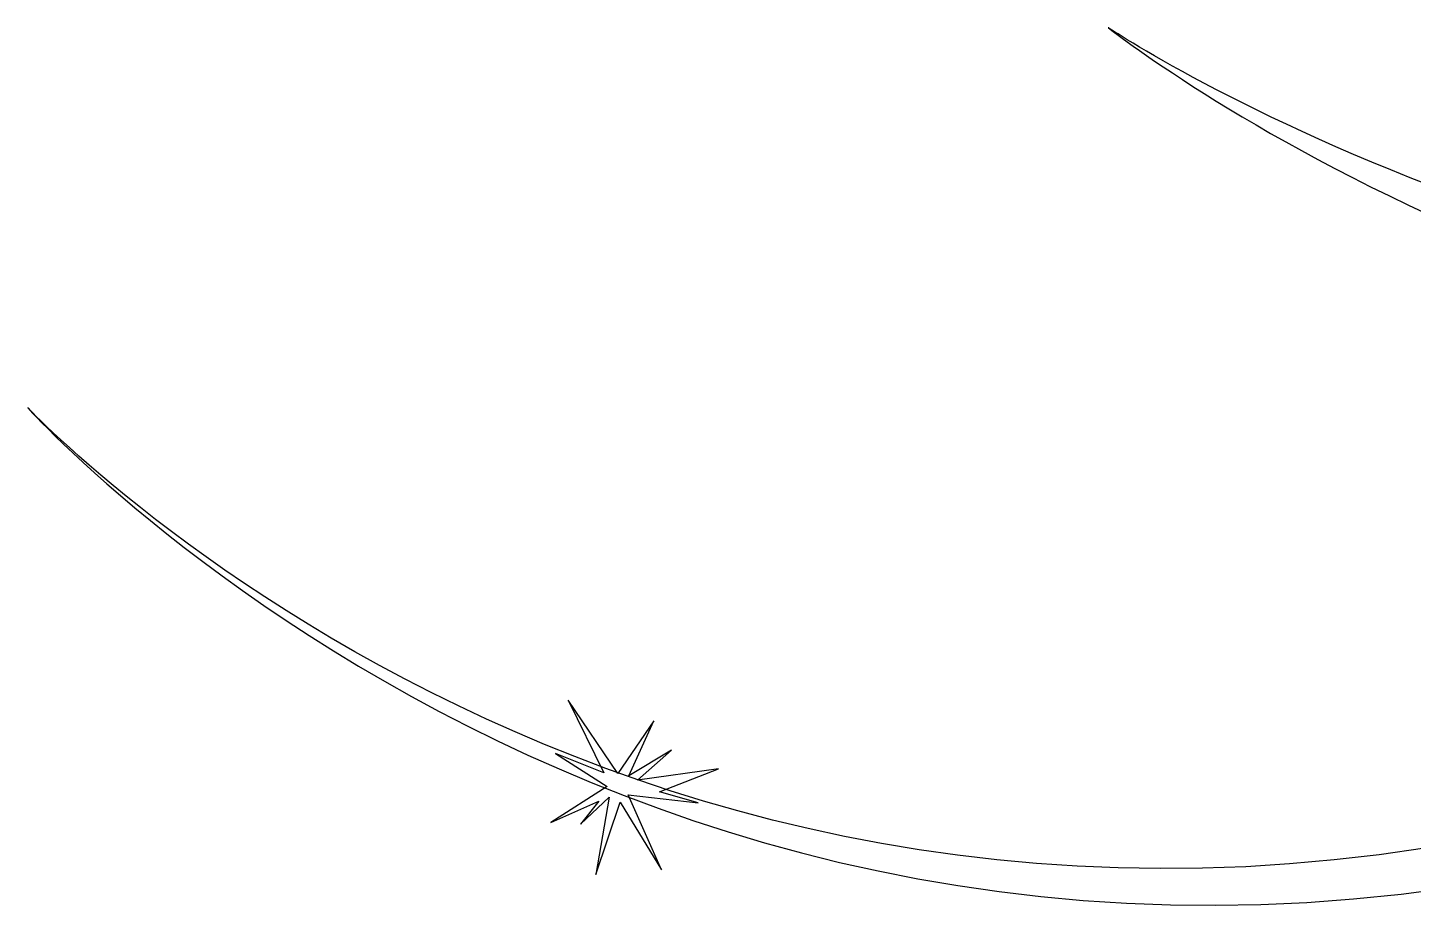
# Model space of a CAD drawing. Extents: x 0 to 4927, y 0 to 1434.
# Drawn here: x 0 to 887, y 543 to 1105 of the extents above; entities that cross this region are included whole.
import ezdxf

# ---------------------------------------------------------------- set-up
doc = ezdxf.new("R2010")
doc.units = 0
doc.layers.get('0').update_dxf_attribs({"linetype": 'CONTINUOUS'})

msp = doc.modelspace()

# ---------------------------------------------------------------- linework, layer by layer
at = {"color": 0}
for p, q in [((692.132, 1105.05), (691.878, 1105.22)), ((691.878, 1105.22), (691.878, 1105.22)), ((691.878, 1105.22), (691.878, 1105.22)), ((691.878, 1105.22), (692.132, 1105.02)), ((692.884, 1104.55), (692.132, 1105.05)), ((692.132, 1105.02), (692.887, 1104.43)), ((694.136, 1103.74), (692.884, 1104.55)), ((692.887, 1104.43), (694.14, 1103.47)), ((695.879, 1102.62), (694.136, 1103.74)), ((694.14, 1103.47), (695.886, 1102.15)), ((698.108, 1101.21), (695.879, 1102.62)), ((695.886, 1102.15), (698.123, 1100.48)), ((700.821, 1099.51), (698.108, 1101.21)), ((698.123, 1100.48), (700.835, 1098.47)), ((704.014, 1097.54), (700.821, 1099.51)), ((700.835, 1098.47), (704.028, 1096.14)), ((707.676, 1095.32), (704.014, 1097.54)), ((704.028, 1096.14), (707.69, 1093.51)), ((711.807, 1092.85), (707.676, 1095.32)), ((707.69, 1093.51), (711.821, 1090.58)), ((716.4, 1090.14), (711.807, 1092.85)), ((711.821, 1090.58), (716.411, 1087.38)), ((721.452, 1087.2), (716.4, 1090.14)), ((716.411, 1087.38), (721.455, 1083.91)), ((726.959, 1084.05), (721.452, 1087.2)), ((721.455, 1083.91), (726.951, 1080.19)), ((732.91, 1080.71), (726.959, 1084.05)), ((726.951, 1080.19), (732.892, 1076.23)), ((732.892, 1076.23), (739.271, 1072.04)), ((739.309, 1077.17), (732.91, 1080.71)), ((746.143, 1073.45), (739.309, 1077.17)), ((753.413, 1069.57), (746.143, 1073.45)), ((739.271, 1072.04), (746.086, 1067.64)), ((746.086, 1067.64), (753.329, 1063.05)), ((761.111, 1065.53), (753.413, 1069.57)), ((769.232, 1061.35), (761.111, 1065.53)), ((753.329, 1063.05), (760.998, 1058.28)), ((760.998, 1058.28), (769.084, 1053.33)), ((777.773, 1057.04), (769.232, 1061.35)), ((786.73, 1052.61), (777.773, 1057.04)), ((769.084, 1053.33), (777.582, 1048.23)), ((777.582, 1048.23), (786.486, 1042.98)), ((796.096, 1048.06), (786.73, 1052.61)), ((805.864, 1043.43), (796.096, 1048.06)), ((786.486, 1042.98), (795.796, 1037.6)), ((816.035, 1038.7), (805.864, 1043.43)), ((826.597, 1033.9), (816.035, 1038.7)), ((795.796, 1037.6), (805.505, 1032.11)), ((805.505, 1032.11), (815.605, 1026.52)), ((837.554, 1029.05), (826.597, 1033.9)), ((815.605, 1026.52), (826.089, 1020.84)), ((826.089, 1020.84), (836.955, 1015.09)), ((848.893, 1024.13), (837.554, 1029.05)), ((860.612, 1019.18), (848.893, 1024.13)), ((836.955, 1015.09), (848.198, 1009.28)), ((872.709, 1014.2), (860.612, 1019.18)), ((885.176, 1009.21), (872.709, 1014.2)), ((848.198, 1009.28), (859.815, 1003.42)), ((859.815, 1003.42), (871.795, 997.522)), ((898.006, 1004.21), (885.176, 1009.21)), ((871.795, 997.522), (884.135, 991.609)), ((884.135, 991.609), (896.828, 985.689)), ((0.1116, 861.882), (0, 861.97)), ((0, 861.97), (0.0703, 861.836)), ((0.0703, 861.836), (0.4038, 861.49)), ((0.4107, 861.557), (0.1116, 861.882)), ((0.4038, 861.49), (1.5213, 860.252)), ((1.4704, 860.471), (0.4107, 861.557)), ((3.1736, 858.739), (1.4704, 860.471)), ((1.5213, 860.252), (3.3459, 858.284)), ((5.5163, 856.393), (3.1736, 858.739)), ((3.3459, 858.284), (5.8746, 855.617)), ((8.4942, 853.461), (5.5163, 856.393)), ((5.8746, 855.617), (9.0992, 852.286)), ((12.1006, 849.969), (8.4942, 853.461)), ((9.0992, 852.286), (13.0156, 848.328)), ((16.3339, 845.947), (12.1006, 849.969)), ((13.0156, 848.328), (17.6196, 843.774)), ((21.1873, 841.421), (16.3339, 845.947)), ((17.6196, 843.774), (22.9044, 838.648)), ((26.6568, 836.418), (21.1873, 841.421)), ((22.9044, 838.648), (28.8644, 832.993)), ((32.7394, 830.968), (26.6568, 836.418)), ((28.8644, 832.993), (35.4954, 826.837)), ((39.4272, 825.098), (32.7394, 830.968)), ((35.4954, 826.837), (42.7923, 820.215)), ((46.7184, 818.836), (39.4272, 825.098)), ((42.7923, 820.215), (50.7478, 813.153)), ((54.6075, 812.211), (46.7184, 818.836)), ((50.7478, 813.153), (59.3591, 805.692)), ((63.0908, 805.251), (54.6075, 812.211)), ((59.3591, 805.692), (68.6181, 797.86)), ((72.1625, 797.98), (63.0908, 805.251)), ((68.6181, 797.86), (78.522, 789.69)), ((81.8183, 790.43), (72.1625, 797.98)), ((78.522, 789.69), (89.064, 781.212)), ((92.0531, 782.63), (81.8183, 790.43)), ((89.064, 781.212), (100.24, 772.467)), ((102.864, 774.608), (92.0531, 782.63)), ((100.24, 772.467), (112.043, 763.478)), ((114.245, 766.389), (102.864, 774.608)), ((112.043, 763.478), (124.47, 754.285)), ((126.191, 757.999), (114.245, 766.389)), ((124.47, 754.285), (137.513, 744.911)), ((138.7, 749.469), (126.191, 757.999)), ((151.765, 740.83), (138.7, 749.469)), ((137.513, 744.911), (151.168, 735.401)), ((165.381, 732.106), (151.765, 740.83)), ((151.168, 735.401), (165.429, 725.777)), ((179.546, 723.325), (165.381, 732.106)), ((165.429, 725.777), (180.293, 716.079)), ((194.254, 714.513), (179.546, 723.325)), ((180.293, 716.079), (195.752, 706.332)), ((209.5, 705.704), (194.254, 714.513)), ((195.752, 706.332), (211.802, 696.577)), ((225.28, 696.923), (209.5, 705.704)), ((211.802, 696.577), (228.437, 686.841)), ((241.589, 688.195), (225.28, 696.923)), ((228.437, 686.841), (245.652, 677.157)), ((258.423, 679.552), (241.589, 688.195)), ((245.652, 677.157), (263.442, 667.561)), ((275.778, 671.022), (258.423, 679.552)), ((377.79, 627.849), (345.991, 674.807)), ((345.991, 674.807), (368.917, 628.131)), ((263.442, 667.561), (281.801, 658.079)), ((293.648, 662.63), (275.778, 671.022)), ((281.801, 658.079), (300.724, 648.751)), ((312.029, 654.406), (293.648, 662.63)), ((400.953, 661.543), (377.79, 627.849)), ((384.849, 626.237), (400.953, 661.543)), ((300.724, 648.751), (320.205, 639.604)), ((330.916, 646.377), (312.029, 654.406)), ((320.205, 639.604), (340.24, 630.675)), ((350.306, 638.574), (330.916, 646.377)), ((368.917, 628.131), (338.004, 640.62)), ((338.004, 640.62), (370.9, 619.435)), ((412.164, 642.726), (384.849, 626.237)), ((390.363, 623.482), (412.164, 642.726)), ((340.24, 630.675), (360.821, 621.993)), ((370.191, 631.017), (350.306, 638.574)), ((390.571, 623.743), (370.191, 631.017)), ((442.246, 630.784), (390.363, 623.482)), ((404.58, 615.95), (442.246, 630.784)), ((360.821, 621.993), (381.949, 613.593)), ((411.438, 616.775), (390.571, 623.743)), ((370.9, 619.435), (334.903, 596.353)), ((353.935, 595.408), (372.209, 612.715)), ((372.209, 612.715), (363.664, 563.097)), ((381.949, 613.593), (403.613, 605.504)), ((405.691, 566.127), (384.471, 614.017)), ((384.471, 614.017), (429.373, 609.014)), ((429.373, 609.014), (404.58, 615.95)), ((432.788, 610.143), (411.438, 616.775)), ((334.903, 596.353), (365.647, 610.133)), ((365.647, 610.133), (353.935, 595.408)), ((363.664, 563.097), (379.338, 609.529)), ((379.338, 609.529), (405.691, 566.127)), ((403.613, 605.504), (425.806, 597.764)), ((454.618, 603.871), (432.788, 610.143)), ((476.92, 597.994), (454.618, 603.871)), ((425.806, 597.764), (448.529, 590.398)), ((499.696, 592.533), (476.92, 597.994)), ((448.529, 590.398), (471.773, 583.449)), ((522.933, 587.52), (499.696, 592.533)), ((546.633, 582.983), (522.933, 587.52)), ((471.773, 583.449), (495.533, 576.936)), ((495.533, 576.936), (519.8, 570.907)), ((570.787, 578.947), (546.633, 582.983)), ((595.394, 575.444), (570.787, 578.947)), ((894.553, 579.931), (865.283, 575.751)), ((519.8, 570.907), (544.576, 565.383)), ((620.448, 572.498), (595.394, 575.444)), ((645.943, 570.138), (620.448, 572.498)), ((671.876, 568.396), (645.943, 570.138)), ((698.242, 567.295), (671.876, 568.396)), ((779.896, 568.127), (752.26, 567.133)), ((807.949, 569.877), (779.896, 568.127)), ((836.415, 572.407), (807.949, 569.877)), ((865.283, 575.751), (836.415, 572.407)), ((544.576, 565.383), (569.853, 560.402)), ((569.853, 560.402), (595.623, 555.992)), ((725.039, 566.864), (698.242, 567.295)), ((752.26, 567.133), (725.039, 566.864)), ((595.623, 555.992), (621.884, 552.189)), ((621.884, 552.189), (648.628, 549.025)), ((848.939, 547.504), (879.362, 550.626)), ((879.362, 550.626), (910.223, 554.68)), ((648.628, 549.025), (675.848, 546.534)), ((675.848, 546.534), (703.545, 544.745)), ((703.545, 544.745), (731.707, 543.694)), ((731.707, 543.694), (760.335, 543.412)), ((760.335, 543.412), (789.418, 543.93)), ((789.418, 543.93), (818.956, 545.285)), ((818.956, 545.285), (848.939, 547.504))]:
    msp.add_line(p, q, dxfattribs=at)

doc.saveas('drawing.dxf')
